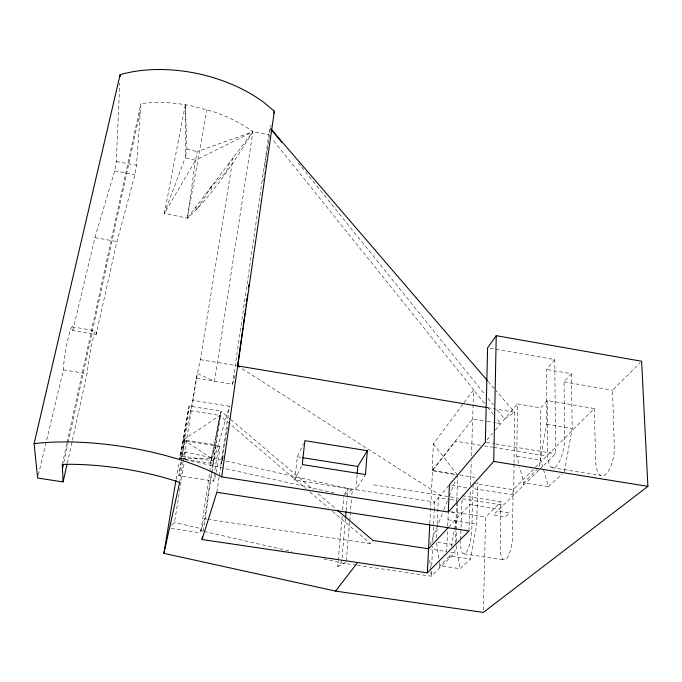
<?xml version="1.0" encoding="UTF-8"?>
<svg xmlns="http://www.w3.org/2000/svg" width="682" height="682" viewBox="0 0 682 682"><rect width="100%" height="100%" fill="white"/><g stroke="black" fill="none" stroke-linecap="round" stroke-linejoin="round"><path stroke-width="0.51" stroke-dasharray="3.41 2.56" d="M183.057 461.501L197.379 373.48L214.506 381.229L252.928 131.711L197.149 151.609L195.478 160.279L164.371 213.338L185.334 104.789L185.257 157.713L164.371 213.338L187.388 218.189C214.088 193.637 233.636 162.188 252.928 131.711L268.768 134.78L232.562 384.213L196.382 378.229L192.801 400.257L181.003 455.866L213.713 460.989M523.699 485.149L523.716 482.72L519.735 467.392M538.158 468.415L523.716 482.72L548.413 486.658L540.766 460.043L540.758 407.845L547.296 400.539L594.286 408.509L513.034 489.659L512.532 535.413A18.994 5.806 -83.2 0 1 506.104 559.129A18.994 5.806 -83.2 0 1 500.17 546.452L500.895 501.782L462.115 495.678M514.023 464.229L513.699 494.996L493.444 514.944L505.464 516.811L509.471 513L497.34 511.108M514.04 463.163L514.578 412.235L495.848 390.454M518.678 463.3L516.82 456.147L517.382 403.906L540.758 407.845M38.354 474.953L63.417 369.874L63.469 367.589A23.58 2.319 -79.9 0 1 68.456 336.942A23.58 2.319 -79.9 0 1 72.821 329.474L72.786 330.591L96.119 334.521L116.954 241.556L134.917 174.711L136.536 165.291L140.927 103.664L144.746 103.144A102.752 59.828 12.3 0 1 179.093 103.792L190.832 105.667L213.739 111.763A102.752 59.828 12.3 0 1 252.928 131.711L187.388 218.189L195.478 160.279L252.928 131.711M483.419 610.313L485.575 517.092L500.895 501.782M439.421 562.633L439.873 565.736L460.077 568.745L470.495 559.061L476.727 524.262L477.86 482.174M473.146 484.365L471.842 529.164A19.087 5.158 -82.8 0 1 465.78 552.88A19.087 5.158 -82.8 0 1 460.563 541.363M469.02 530.954L470.324 489.676M460.623 539.402L461.97 499.846M470.469 485.448L471.296 461.143M471.475 455.857L473.598 389.789L272.109 138.932M357.445 565.318L431.229 576.205L454.826 552.966L455.022 547.646M455.175 543.392L455.644 530.63M455.678 529.573L456.701 502.779M456.207 541.781L457.648 501.679M456.735 501.739L457.699 475.678M449.677 558.038L450.308 552.872M447.494 531.44L446.693 551.636L430.53 549.087M447.707 526.129L448.253 512.89M439.788 567.774L439.873 565.736L449.753 555.949L470.495 559.061M72.786 330.591L94.951 237.626L114.661 170.935L116.281 161.498L119.742 83.187M436.591 537.74L437.153 525.063M437.205 524.006L438.381 497.604L449.557 499.352M431.467 571.022L431.229 576.205L429.66 560.374M431.715 565.71L432.593 546.606M432.789 542.361L434.212 511.577M434.264 510.511L434.656 502.02L438.381 497.604M433.385 443.897L457.366 474.766L432.107 470.648L433.385 443.897L463.547 403.318M72.403 440.325L87.441 371.528A23.52 1.816 -80 0 1 92.479 340.966A23.52 1.816 -80 0 1 96.188 333.413L96.119 334.521M429.822 523.367L432.55 470.461L472.728 418.876L486.223 421.161M357.095 474.868L355.885 489.616L365.484 474.527M346.345 560.954L349.602 522.139M349.695 521.091L351.537 499.053M351.895 494.859L352.33 489.616L223.338 460.418M345.416 518.976L341.81 560.979L337.709 566.657L338.17 561.397M346.141 510.571L347.223 497.971M347.308 496.922L348.033 488.525L343.967 495.132M338.263 560.34L342.125 516.163M342.679 509.855L343.779 497.238M219.527 446.335L184.762 440.828L181.992 459.08M433.573 503.307L434.656 502.02L294.76 480.085L297.335 456.846L303.516 443.522M219.246 475.883L226.211 435.815M263.099 180.798L263.388 178.701M263.968 174.49L264.258 172.384M264.838 168.181L265.409 163.978M265.554 162.921L266.278 157.661M266.423 156.613L267.139 151.353M267.284 150.304L270.174 129.273M220.738 465.618L229.365 406.216L192.801 400.257M216.859 492.293L219.093 476.906M203.006 531.184L200.934 530.715L204.566 518.772L219.962 415.432L221.104 411.22L189.178 406.046L179.554 458.364L336.729 493.512M203.27 531.15L211.846 473.555M212 472.507L221.104 411.22L229.987 418.782M200.934 530.715L211.752 458.509L219.962 415.432L188.292 410.308L183.467 439.737L179.554 458.364L210.448 463.189L215.58 444.817L183.467 439.737L219.962 415.432L305.775 488.534M179.647 482.455L182.887 462.549M196.382 378.229L200.295 359.619L233.056 157.883M171.284 525.242L174.481 522.489L184.08 463.393M184.754 459.25L185.93 451.987L222.298 460.188M181.003 455.866L189.178 406.046M226.381 434.766L227.063 430.598M227.234 429.549L227.583 427.461M176.126 479.148L179.042 461.484M180.926 461.808L178.889 475.695L213.935 481.108M181.224 460.052L184.762 440.828M181.514 461.825L178.889 475.695M451.407 546.717L454.34 530.298M454.519 529.275L455.985 521.065L476.727 524.262M187.388 218.189L207.021 109.725M539.07 466.667L546.708 424.255L546.461 369.422L554.781 359.559L487.613 347.846M564.381 471.825L572.207 428.509L571.311 373.719L546.461 369.422M185.334 104.789L186.945 149.034L185.257 157.713L195.478 160.279M210.448 463.189L219.962 415.432M62.292 464.425L66.827 443.632M67.049 442.592L140.927 103.664M63.835 462.396L67.91 443.684M68.132 442.644L140.475 109.973M67.271 463.197L72.173 441.365M270.319 128.216L268.768 134.78M270.558 127.219L271.035 125.215M232.562 384.213L235.418 374.026M212.605 464.877L229.365 406.216M223.321 455.849L221.062 463.291M222.102 461.126L223.287 457.238M229.604 162.495L226.339 172.06L211.352 186.57L196.28 210.329L195.947 206.893M430.052 544.867L443.513 510.724M443.897 509.752L447.742 500M449.276 496.095L455.815 479.514M294.76 480.085L302.271 464.553M464.178 402.465L473.598 389.789L484.859 403.821M207.712 519.249L370.539 543.707L372.398 541.286M432.107 470.648L455.414 441.101L482.276 445.534M487.067 439.856L492.549 433.36M495.285 430.12L517.382 403.906M448.722 485.652L440.521 495.371L240.388 367.607M547.296 400.539L547.552 453.232A23.316 7.945 -81.6 0 0 556.307 466.292A23.316 7.945 -81.6 0 0 564.687 436.045L563.997 381.894L571.311 373.719M448.807 527.007L469.821 504.475L499.318 509.164M185.93 451.987L179.554 458.364L211.752 458.509L183.467 439.737M594.286 408.509L595.71 461.109A23.188 8.917 -81.8 0 0 604.533 475.243A23.188 8.917 -81.8 0 0 614.388 450.231L612.572 390.249L640.117 362.739M539.641 469.446L555.566 453.752L554.781 359.559M538.882 470.196L513.699 494.996L472.217 488.448M548.413 486.658L562.104 473.939M344.802 494.578L352.33 489.616M337.709 566.657L346.26 562.002M356.396 565.165L341.639 562.991L321.981 558.481M171.165 528.456L200.005 532.736L201.241 528.644L174.481 522.489M437.435 542.122L456.096 544.952M464.118 553.886L504.416 559.956M204.566 518.772L206.663 519.087M450.955 511.722L485.575 517.092M373.727 484.893L458.313 498.158M462.498 498.815L503.325 505.217M450.572 499.514L456.667 500.469M451.484 485.175L468.074 487.792M473.172 483.325L513.034 489.659M297.335 456.846L301.504 457.503M551.84 467.639L600.825 475.576M451.305 512.395L456.318 513.205M484.356 445.866L492.668 447.222M493.708 447.392L546.683 456.019M516.82 456.147L540.766 460.043M447.963 519.752L455.985 521.065M450.759 552.301L454.826 552.966M63.417 369.874L87.313 373.787M486.385 442.43L494.774 443.803M495.814 443.973L555.566 453.752M459.762 474.97L476.965 477.801M546.708 424.255L572.207 428.509M72.104 326.823L95.719 330.804M200.295 359.619L236.654 365.705M487.366 407.683L514.578 412.235L504.637 419.021L495.959 408.254M487.263 421.34L495.567 422.746M496.607 422.925L500.759 423.633L496.121 417.853M563.997 381.894L612.572 390.249M432.55 470.461L456.335 474.587M94.951 237.626L116.954 241.556M116.281 161.498L136.536 165.291M114.661 170.935L134.917 174.711M204.037 531.423L291.981 551.602M186.945 149.034L197.149 151.609M230.797 419.473L313.217 489.599M318.068 493.725L335.842 508.857M309.824 491.986L328.443 507.843M332.492 511.295L370.539 543.707M488.21 381.579L495.149 389.644M298.358 163.015L301.026 166.331M301.691 167.158L485.277 394.997M487.954 398.314L493.291 404.938M487.511 407.12L493.47 414.554M456.267 545.984L460.077 568.745M436.557 543L439.268 561.601M211.352 186.57L211.565 192.051M215.563 474.834A17.723 0.844 -80.6 0 1 214.881 470.154A17.723 0.844 -80.6 0 1 219.732 446.343A17.723 0.844 -80.6 0 1 215.751 473.922"/><path stroke-width="1.02" d="M67.041 464.237L63.076 481.91L37.621 478.048L34.1 443.675L34.85 443.556A136.946 44.876 9.1 0 1 221.701 476.889L448.321 512.029L493.717 461.441L496.232 335.672L641.609 361.247L647.9 486.368L483.368 612.427L335.578 591.098L163.902 553.358L175.956 480.188M448.321 512.029L449.404 484.842L485.337 442.26L487.613 347.846L496.232 335.672M120.023 76.836L120.117 74.722L120.765 74.491A115.164 69.044 12.6 0 1 264.249 102.735L274.369 111.2L221.701 476.889M202.486 536.393L202.025 539.53L427.35 572.854L429.762 524.424M367.351 450.7L365.484 474.527L302.271 464.553L304.845 440.666L367.351 450.7L357.794 466.428L357.18 473.811M345.51 517.928L346.047 511.628M239.493 367.027L237.694 365.884L242.894 328.025M243.184 325.919L244.19 318.562M244.48 316.457L244.915 313.302M245.205 311.197L245.494 309.099M245.921 305.945L246.211 303.84M246.5 301.734L246.935 298.58M247.225 296.474L247.515 294.377M248.521 287.011L248.811 284.906M63.076 481.91L62.48 468.636L63.383 464.476M163.902 553.358L179.647 482.455L175.427 480.998A121.498 38.439 8.9 0 0 66.776 464.289L62.292 464.425L62.48 468.636M34.1 443.675L120.117 74.722M273.891 113.203L274.369 111.2M202.025 539.53L216.859 492.293L469.02 530.954L427.35 572.854M335.578 591.098L357.564 562.539M448.083 527.783L428.509 548.763L373.011 540.476L337.462 510.23M302.544 457.673L357.794 466.428M493.717 461.441L647.9 486.368M237.694 365.884L486.326 407.504M487.519 380.769L271.01 129.026L281.666 142.308"/></g></svg>
